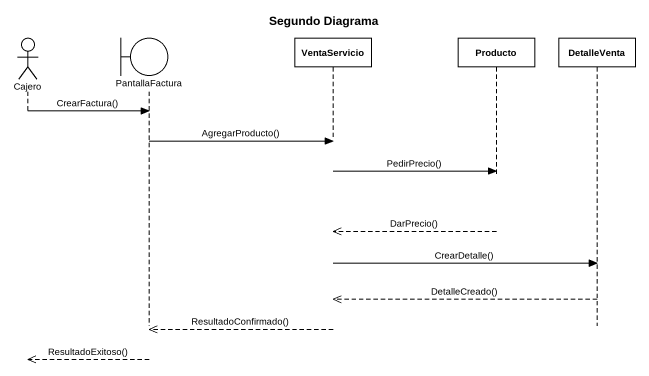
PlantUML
@startuml
title Segundo Diagrama
hide footbox
actor Cajero
boundary PantallaFactura
participant VentaServicio
participant Producto
participant DetalleVenta

Cajero -> PantallaFactura : CrearFactura()
PantallaFactura -> VentaServicio : AgregarProducto()
VentaServicio -> Producto : PedirPrecio()
Producto -->> VentaServicio : DarPrecio()
VentaServicio -> DetalleVenta : CrearDetalle()
DetalleVenta -->> VentaServicio : DetalleCreado()
VentaServicio -->> PantallaFactura : ResultadoConfirmado()
PantallaFactura -->> Cajero : ResultadoExitoso()
@enduml
